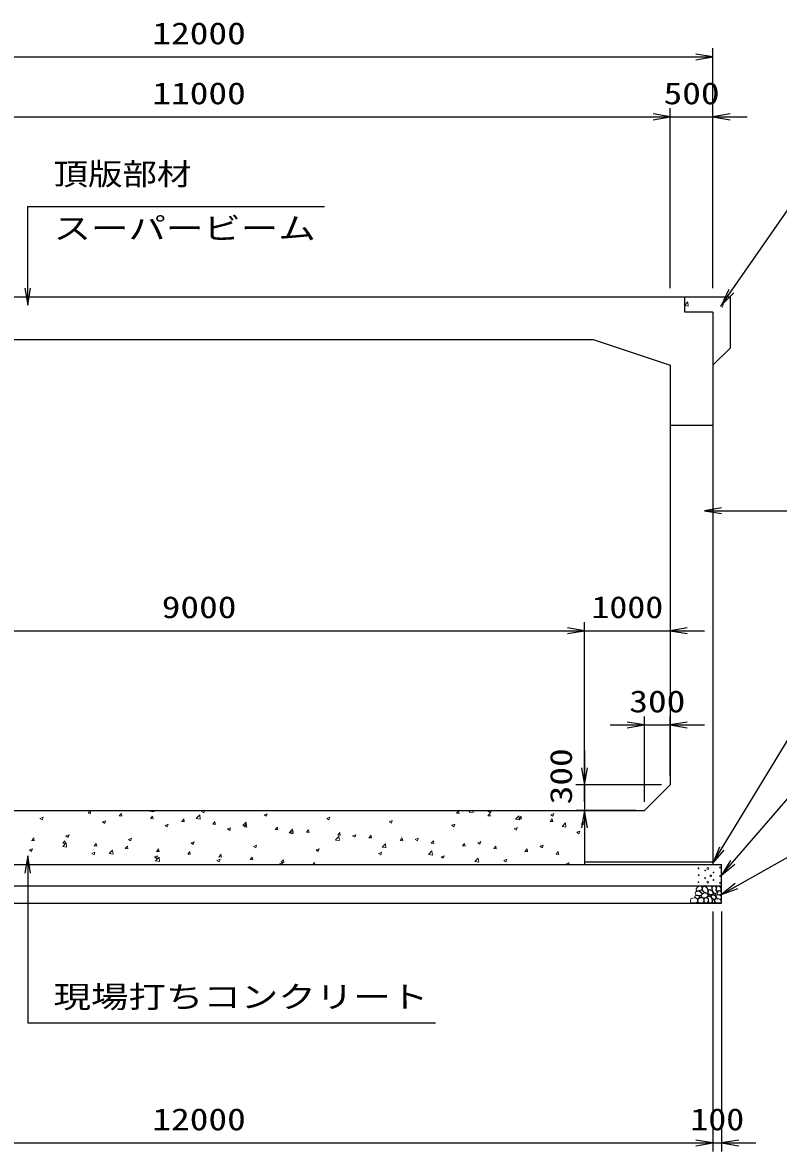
# Model space of a CAD drawing. Units: millimetres at full size. Extents: x 0 to 84100, y 0 to 59400.
# Drawn here: x 65989 to 74814, y 29420 to 42601 of the extents above; entities that cross this region are included whole.
import ezdxf
from ezdxf.enums import TextEntityAlignment as Align

# ---------------------------------------------------------------- set-up
doc = ezdxf.new("R2010")
doc.units = ezdxf.units.MM
for name, color, linetype, lineweight in [('D-DCR-HCHn', 4, 'Continuous', 9), ('D-STR-DIM', 7, 'Continuous', 25), ('D-STR-STRn', 1, 'Continuous', 25), ('D-STR-TXT', 7, 'Continuous', 25)]:
    doc.layers.add(name, color=color, linetype=linetype, lineweight=lineweight)
doc.styles.add('ＭＳ ゴシック', font='')
doc.styles.get('ＭＳ ゴシック').set_extended_font_data('MS Gothic')

# ---------------------------------------------------------------- blocks, each defined once
blk = doc.blocks.new('open_arrow')
at = {"color": 0, "linetype": 'Continuous', "lineweight": -2}
blk.add_lwpolyline([(7.5, 1.25), (0, 0), (7.5, -1.25)], dxfattribs=at)

msp = doc.modelspace()

# ---------------------------------------------------------------- linework, layer by layer
at = {"layer": 'D-DCR-HCHn'}
for p, q in [((73720, 39301.887), (73754.603, 39337.951)), ((73720, 39295.564), (73760.336, 39289.308)), ((73760.254, 39289.602), (73754.642, 39337.847)), ((74134.136, 39294.772), (74159.405, 39277.727)), ((74134.244, 39294.822), (74169.813, 39308.476)), ((74159.436, 39277.798), (74169.737, 39308.496)), ((66403.81, 33400), (66419.035, 33398.668)), ((66419.187, 33397.664), (66418.756, 33400)), ((66753.039, 33369.446), (66783.403, 33366.79)), ((66753.402, 33369.459), (66777.892, 33398.645)), ((66783.555, 33365.784), (66777.681, 33397.626)), ((67117.771, 33337.581), (67142.261, 33366.767)), ((67147.923, 33333.903), (67142.049, 33365.746)), ((67475.179, 33392.571), (67482.307, 33400)), ((67475.288, 33392.198), (67520.468, 33385.191)), ((67520.394, 33385.473), (67518.704, 33400)), ((68017.337, 33308.486), (68056.904, 33349.724)), ((68062.553, 33301.389), (68056.94, 33349.633)), ((68079.33, 33390.335), (68104.599, 33373.291)), ((68079.446, 33390.373), (68104.525, 33400)), ((68104.625, 33373.36), (68113.564, 33400)), ((68809.391, 33349.651), (68834.66, 33332.606)), ((68809.508, 33349.688), (68845.078, 33363.342)), ((68834.687, 33332.675), (68844.987, 33363.373)), ((70700.899, 33400), (70720.967, 33398.244)), ((70721.117, 33397.211), (70720.602, 33400)), ((71054.971, 33369.023), (71085.335, 33366.366)), ((71055.347, 33369.034), (71079.837, 33398.221)), ((71085.484, 33365.331), (71079.611, 33397.174)), ((71202.935, 33382.915), (71219.328, 33400)), ((71203.046, 33382.535), (71248.226, 33375.527)), ((71248.152, 33375.817), (71245.339, 33400)), ((71419.716, 33337.156), (71444.206, 33366.342)), ((71426.409, 33391.441), (71451.678, 33374.397)), ((71426.529, 33391.478), (71448.73, 33400)), ((71449.852, 33333.45), (71443.978, 33365.293)), ((71451.704, 33374.467), (71460.271, 33400)), ((72156.471, 33350.757), (72181.74, 33333.712)), ((72156.592, 33350.793), (72192.162, 33364.446)), ((72181.766, 33333.783), (72192.066, 33364.481)), ((66192.374, 33307.86), (66217.643, 33290.815)), ((66192.487, 33307.897), (66228.057, 33321.551)), ((66217.669, 33290.883), (66227.969, 33321.581)), ((66922.435, 33267.175), (66947.704, 33250.131)), ((66922.55, 33267.212), (66958.119, 33280.866)), ((66947.731, 33250.198), (66958.031, 33280.896)), ((67117.407, 33337.568), (67147.771, 33334.912)), ((67481.775, 33305.69), (67512.139, 33303.034)), ((67482.14, 33305.702), (67506.63, 33334.889)), ((67512.29, 33302.022), (67506.417, 33333.865)), ((67652.497, 33226.49), (67677.766, 33209.446)), ((67652.613, 33226.527), (67688.182, 33240.181)), ((67677.792, 33209.514), (67688.092, 33240.212)), ((67846.143, 33273.812), (67876.507, 33271.156)), ((67846.51, 33273.824), (67871, 33303.01)), ((67876.658, 33270.142), (67870.784, 33301.985)), ((68017.446, 33308.112), (68062.626, 33301.105)), ((68210.512, 33241.934), (68240.876, 33239.278)), ((68210.879, 33241.946), (68235.369, 33271.132)), ((68241.026, 33238.261), (68235.152, 33270.104)), ((68559.495, 33224.402), (68599.062, 33265.639)), ((68559.604, 33224.027), (68604.784, 33217.019)), ((68575.248, 33210.068), (68599.738, 33239.254)), ((68604.711, 33217.304), (68599.098, 33265.549)), ((68605.393, 33206.381), (68599.52, 33238.224)), ((69539.453, 33308.966), (69564.722, 33291.921)), ((69539.571, 33309.002), (69575.14, 33322.656)), ((69564.748, 33291.991), (69575.049, 33322.689)), ((70269.515, 33268.281), (70294.784, 33251.237)), ((70269.634, 33268.317), (70305.203, 33281.971)), ((70294.81, 33251.306), (70305.11, 33282.004)), ((70999.576, 33227.596), (71024.845, 33210.552)), ((70999.696, 33227.632), (71035.266, 33241.286)), ((71024.871, 33210.622), (71035.172, 33241.32)), ((71419.339, 33337.145), (71449.703, 33334.488)), ((71745.093, 33298.831), (71784.661, 33340.068)), ((71745.204, 33298.449), (71790.384, 33291.442)), ((71783.708, 33305.267), (71814.072, 33302.61)), ((71784.085, 33305.278), (71808.576, 33334.464)), ((71790.31, 33291.733), (71784.698, 33339.977)), ((71814.22, 33301.57), (71808.346, 33333.412)), ((72148.076, 33273.388), (72178.44, 33270.732)), ((72148.455, 33273.4), (72172.945, 33302.586)), ((72178.587, 33269.689), (72172.714, 33301.532)), ((72287.251, 33214.746), (72326.819, 33255.984)), ((72332.468, 33207.648), (72326.856, 33255.893)), ((72512.444, 33241.51), (72542.808, 33238.854)), ((72512.824, 33241.522), (72537.314, 33270.708)), ((72542.955, 33237.808), (72537.082, 33269.651)), ((66495.602, 33103.329), (66520.871, 33086.285)), ((66495.717, 33103.366), (66531.286, 33117.02)), ((66520.898, 33086.353), (66531.198, 33117.051)), ((68382.558, 33185.805), (68407.827, 33168.761)), ((68382.675, 33185.842), (68418.245, 33199.496)), ((68407.854, 33168.829), (68418.154, 33199.527)), ((68574.88, 33210.056), (68605.244, 33207.4)), ((68939.248, 33178.178), (68969.612, 33175.521)), ((68939.618, 33178.19), (68964.108, 33207.376)), ((68969.761, 33174.5), (68963.887, 33206.343)), ((69101.653, 33140.317), (69141.22, 33181.555)), ((69101.762, 33139.941), (69146.942, 33132.934)), ((69112.62, 33145.12), (69137.889, 33128.076)), ((69112.738, 33145.157), (69148.307, 33158.81)), ((69137.915, 33128.145), (69148.216, 33158.843)), ((69146.869, 33133.22), (69141.256, 33181.464)), ((69303.616, 33146.3), (69333.98, 33143.643)), ((69303.987, 33146.311), (69328.477, 33175.498)), ((69334.129, 33142.62), (69328.255, 33174.462)), ((69643.811, 33056.232), (69683.378, 33097.47)), ((69667.984, 33114.422), (69698.348, 33111.765)), ((69668.356, 33114.433), (69692.846, 33143.62)), ((69689.027, 33049.135), (69683.415, 33097.38)), ((69698.496, 33110.739), (69692.623, 33142.582)), ((69842.682, 33104.435), (69867.951, 33087.391)), ((69842.801, 33104.471), (69878.37, 33118.125)), ((69867.977, 33087.46), (69878.277, 33118.158)), ((70032.726, 33082.555), (70057.216, 33111.741)), ((70062.864, 33078.858), (70056.99, 33110.701)), ((71729.638, 33186.911), (71754.907, 33169.867)), ((71729.759, 33186.947), (71765.329, 33200.601)), ((71754.933, 33169.937), (71765.233, 33200.635)), ((72287.362, 33214.363), (72332.542, 33207.356)), ((72459.699, 33146.226), (72484.968, 33129.182)), ((72459.822, 33146.262), (72495.391, 33159.915)), ((72484.994, 33129.253), (72495.295, 33159.951)), ((66068.884, 32939.521), (66104.453, 32953.174)), ((66094.065, 32922.507), (66104.365, 32953.205)), ((66094.788, 33051.089), (66125.152, 33048.433)), ((66095.15, 33051.101), (66119.64, 33080.288)), ((66125.302, 33047.431), (66119.429, 33079.274)), ((66458.212, 32981.803), (66497.78, 33023.041)), ((66458.32, 32981.433), (66503.5, 32974.426)), ((66459.156, 33019.211), (66489.52, 33016.555)), ((66459.519, 33019.223), (66484.009, 33048.409)), ((66489.67, 33015.55), (66483.796, 33047.393)), ((66503.428, 32974.707), (66497.815, 33022.951)), ((66823.524, 32987.333), (66853.888, 32984.677)), ((66823.888, 32987.345), (66848.379, 33016.531)), ((66854.038, 32983.67), (66848.164, 33015.512)), ((67187.893, 32955.455), (67218.257, 32952.799)), ((67188.258, 32955.467), (67212.748, 32984.653)), ((67218.405, 32951.789), (67212.532, 32983.632)), ((67225.664, 33062.644), (67250.933, 33045.6)), ((67225.78, 33062.681), (67261.349, 33076.335)), ((67250.959, 33045.668), (67261.259, 33076.366)), ((67552.627, 32923.589), (67577.117, 32952.775)), ((67582.773, 32919.908), (67576.899, 32951.751)), ((67955.726, 33021.959), (67980.995, 33004.915)), ((67955.842, 33021.996), (67991.412, 33035.65)), ((67981.021, 33004.984), (67991.321, 33035.682)), ((68685.787, 32981.275), (68711.056, 32964.23)), ((68685.905, 32981.311), (68721.474, 32994.965)), ((68711.082, 32964.299), (68721.383, 32994.997)), ((69415.968, 32940.626), (69451.537, 32954.279)), ((69441.144, 32923.615), (69451.444, 32954.313)), ((69643.92, 33055.855), (69689.1, 33048.848)), ((70032.352, 33082.544), (70062.716, 33079.887)), ((70185.969, 32972.148), (70225.536, 33013.385)), ((70186.079, 32971.77), (70231.258, 32964.763)), ((70231.185, 32965.051), (70225.573, 33013.295)), ((70396.721, 33050.666), (70427.085, 33048.009)), ((70397.095, 33050.677), (70421.585, 33079.863)), ((70427.232, 33046.978), (70421.358, 33078.821)), ((70572.743, 33063.75), (70598.012, 33046.706)), ((70572.863, 33063.786), (70608.433, 33077.44)), ((70598.038, 33046.776), (70608.339, 33077.474)), ((70761.089, 33018.788), (70791.453, 33016.131)), ((70761.464, 33018.799), (70785.954, 33047.985)), ((70791.599, 33015.097), (70785.726, 33046.94)), ((71125.457, 32986.909), (71155.821, 32984.253)), ((71125.834, 32986.921), (71150.324, 33016.107)), ((71155.967, 32983.217), (71150.093, 33015.06)), ((71302.805, 33023.066), (71328.074, 33006.021)), ((71302.926, 33023.101), (71338.496, 33036.755)), ((71328.1, 33006.091), (71338.4, 33036.789)), ((71489.825, 32955.031), (71520.189, 32952.375)), ((71490.203, 32955.042), (71514.693, 32984.229)), ((71520.335, 32951.336), (71514.461, 32983.179)), ((71854.572, 32923.164), (71879.062, 32952.351)), ((71884.702, 32919.456), (71878.829, 32951.298)), ((72032.867, 32982.381), (72058.136, 32965.336)), ((72032.989, 32982.416), (72068.558, 32996.07)), ((72058.161, 32965.407), (72068.462, 32996.105)), ((66068.77, 32939.484), (66094.039, 32922.439)), ((66798.831, 32898.799), (66824.1, 32881.755)), ((66798.947, 32898.835), (66834.516, 32912.489)), ((66824.126, 32881.822), (66834.427, 32912.52)), ((67000.37, 32897.719), (67039.938, 32938.956)), ((67000.479, 32897.347), (67045.658, 32890.34)), ((67045.586, 32890.622), (67039.973, 32938.867)), ((67528.893, 32858.114), (67554.162, 32841.07)), ((67529.009, 32858.15), (67564.579, 32871.804)), ((67542.528, 32813.634), (67582.096, 32854.872)), ((67552.261, 32923.577), (67582.625, 32920.92)), ((67554.188, 32841.138), (67564.488, 32871.836)), ((67587.744, 32806.538), (67582.132, 32854.782)), ((67916.629, 32891.699), (67946.993, 32889.042)), ((67916.996, 32891.71), (67941.487, 32920.897)), ((67947.141, 32888.028), (67941.267, 32919.871)), ((68259.072, 32817.465), (68294.641, 32831.119)), ((68280.997, 32859.821), (68311.361, 32857.164)), ((68281.366, 32859.832), (68305.856, 32889.019)), ((68284.249, 32800.454), (68294.55, 32831.151)), ((68311.508, 32856.147), (68305.635, 32887.99)), ((68645.365, 32827.943), (68675.729, 32825.286)), ((68645.735, 32827.954), (68670.225, 32857.14)), ((68675.876, 32824.267), (68670.002, 32856.11)), ((69010.104, 32796.076), (69034.595, 32825.262)), ((69040.244, 32792.386), (69034.37, 32824.229)), ((69415.849, 32940.59), (69441.118, 32923.546)), ((70145.91, 32899.905), (70171.18, 32882.861)), ((70146.031, 32899.94), (70181.6, 32913.594)), ((70171.205, 32882.93), (70181.506, 32913.628)), ((70728.127, 32888.063), (70767.694, 32929.301)), ((70728.237, 32887.684), (70773.417, 32880.677)), ((70773.343, 32880.966), (70767.731, 32929.211)), ((70875.972, 32859.22), (70901.241, 32842.176)), ((70876.093, 32859.255), (70911.663, 32872.909)), ((70901.267, 32842.246), (70911.567, 32872.944)), ((71270.285, 32803.978), (71309.852, 32845.216)), ((71315.502, 32796.882), (71309.889, 32845.126)), ((71606.156, 32818.57), (71641.725, 32832.224)), ((71631.328, 32801.561), (71641.629, 32832.259)), ((71854.193, 32923.153), (71884.557, 32920.497)), ((72218.561, 32891.275), (72248.925, 32888.619)), ((72218.942, 32891.286), (72243.432, 32920.472)), ((72249.07, 32887.575), (72243.197, 32919.418)), ((67542.637, 32813.262), (67587.817, 32806.255)), ((68123.499, 32770), (68124.254, 32770.787)), ((68124.371, 32770), (68124.29, 32770.698)), ((68258.954, 32817.429), (68284.223, 32800.385)), ((68989.016, 32776.744), (68999.015, 32770)), ((68989.135, 32776.78), (69024.704, 32790.434)), ((69009.734, 32796.065), (69040.098, 32793.408)), ((69017.744, 32770), (69024.611, 32790.467)), ((69379.342, 32770), (69398.964, 32793.384)), ((69402.86, 32770), (69398.738, 32792.348)), ((71270.395, 32803.599), (71315.575, 32796.592)), ((71606.034, 32818.535), (71631.303, 32801.491)), ((72336.095, 32777.85), (72347.734, 32770)), ((72336.219, 32777.885), (72371.788, 32791.539)), ((72364.451, 32770), (72371.69, 32791.575))]:
    msp.add_line(p, q, dxfattribs=at)
for points in [[(73856.628, 32411.832), (73851.312, 32416.874), (73844.524, 32425.68), (73842.855, 32433.275), (73846.856, 32447.685), (73860.912, 32458.67), (73881.093, 32457.89), (73908.302, 32443.001), (73917.914, 32430.757), (73914.848, 32416.784), (73905.222, 32410.04), (73896.401, 32409.145), (73882.637, 32409.524), (73869.192, 32411.002)], [(73917.988, 32479.601), (73924.036, 32485.086), (73925.103, 32490.792), (73921.586, 32503.305), (73911.29, 32517.61), (73888.996, 32516.105), (73867.429, 32505.811), (73852.805, 32485.597), (73854.979, 32472.456), (73861.98, 32465.716), (73873.231, 32463.215), (73889.489, 32467.483), (73910.711, 32474.481)], [(73945.202, 32445.711), (73943.546, 32439.566), (73937.989, 32435.193), (73925.81, 32433.302), (73914.695, 32439.802), (73904.408, 32449.138), (73895.142, 32457.333), (73895.365, 32463.462), (73901.264, 32468.875), (73915.797, 32470.356), (73928.53, 32464.383), (73937.989, 32455.165), (73942.719, 32450.556)], [(73936.797, 32379.532), (73972.171, 32386.129), (73987.218, 32398.266), (73991.97, 32417.263), (73977.287, 32431.629), (73948.677, 32439.69), (73927.03, 32426.761), (73913.039, 32409.347), (73916.998, 32391.67)], [(73976.553, 32436.214), (73989.311, 32440.569), (73990.575, 32468.678), (73977.488, 32497.359), (73960.552, 32513.536), (73928.597, 32507.032), (73925.867, 32471.913), (73936.184, 32459.876), (73964.261, 32444.301)], [(74041.015, 32458.431), (74052.573, 32430.693), (74043.327, 32419.136), (74015.589, 32419.136), (74004.032, 32423.759), (73992.475, 32439.939), (73992.475, 32453.808), (74004.032, 32472.299), (74017.901, 32474.611)], [(74080.31, 32513.906), (74087.244, 32493.102), (74084.933, 32469.988), (74101.113, 32444.562), (74080.31, 32433.005), (74057.195, 32444.562), (74043.327, 32463.053), (74038.704, 32493.102), (74043.327, 32509.283), (74057.195, 32516.217)], [(74075.687, 32433.005), (74087.244, 32423.759), (74082.621, 32416.824), (74066.441, 32416.824), (74059.507, 32419.136), (74054.884, 32428.382), (74061.818, 32435.316)], [(74098.802, 32511.594), (74119.605, 32516.217), (74138.096, 32506.971), (74140.408, 32486.168), (74135.785, 32469.988), (74112.67, 32463.053), (74096.49, 32463.053), (74089.556, 32474.611), (74089.556, 32500.037)], [(74142.719, 32453.808), (74149.654, 32433.005), (74140.408, 32419.136), (74117.293, 32416.824), (74101.512, 32423.599), (74108.048, 32439.939), (74103.425, 32449.185), (74112.67, 32458.431), (74126.539, 32463.053)], [(73840.028, 32322.493), (73855.163, 32324.274), (73865.134, 32329.787), (73869.165, 32342.722), (73869.055, 32354.963), (73859.828, 32371.678), (73841.758, 32382.822), (73814.269, 32378.403), (73792.547, 32370.334), (73787.357, 32346.125), (73791.97, 32328.257), (73813.116, 32322.877)], [(73872.403, 32370.331), (73882.105, 32375.079), (73889.11, 32383.822), (73889.281, 32395.084), (73885.058, 32405.627), (73869.811, 32407.625), (73854.946, 32408.018), (73840.519, 32402.512), (73838.151, 32393.273), (73850.46, 32382.195), (73865.445, 32373.15)], [(73937.648, 32373.637), (73922.694, 32382.556), (73896.56, 32382.292), (73875.07, 32363.525), (73871.357, 32334.899), (73885.147, 32324.245), (73921.902, 32321.871), (73938.269, 32331.633), (73942.828, 32354.06)], [(73900.029, 32385.265), (73895.817, 32388.446), (73892.314, 32393.505), (73892.19, 32400.431), (73896.586, 32406.067), (73904.231, 32407.977), (73910.644, 32406.179), (73912.296, 32400.442), (73913.104, 32394.835), (73912.119, 32387.456), (73906.025, 32384.127)], [(73985.412, 32327.783), (73966.15, 32323.503), (73949.028, 32332.064), (73946.888, 32351.326), (73949.032, 32374.878), (73972.571, 32382.327), (73987.553, 32378.603), (73993.973, 32362.027), (73993.973, 32338.484)], [(74002.534, 32325.643), (73996.114, 32344.905), (73998.254, 32366.308), (73983.272, 32389.85), (74002.534, 32400.551), (74023.937, 32389.85), (74036.778, 32372.728), (74041.059, 32344.905), (74036.778, 32329.924), (74023.937, 32323.503)], [(74006.815, 32400.551), (73996.114, 32409.112), (74000.394, 32415.533), (74015.376, 32415.533), (74021.796, 32413.393), (74026.077, 32404.832), (74019.656, 32398.411)], [(74038.918, 32377.009), (74028.217, 32402.692), (74036.778, 32413.393), (74062.461, 32413.393), (74073.162, 32409.112), (74083.863, 32394.131), (74083.863, 32381.289), (74073.162, 32364.167), (74060.321, 32362.027)], [(74043.199, 32329.924), (74043.199, 32355.606), (74053.9, 32362.027), (74064.601, 32355.606), (74066.741, 32340.625), (74064.601, 32327.783), (74049.619, 32323.503)], [(74090.284, 32323.503), (74075.302, 32329.924), (74071.022, 32351.326), (74079.583, 32366.308), (74094.565, 32370.588), (74113.827, 32368.448), (74135.229, 32359.887), (74145.93, 32347.045), (74145.93, 32332.064), (74139.51, 32323.503), (74113.827, 32325.643)], [(74098.845, 32377.009), (74081.723, 32402.692), (74083.863, 32409.112), (74107.406, 32415.533), (74128.808, 32413.393), (74143.79, 32400.551), (74145.93, 32385.57), (74143.79, 32370.588), (74126.668, 32366.308)]]:
    msp.add_lwpolyline(points, close=True, dxfattribs=at)
msp.add_lwpolyline([(74006.568, 32518.547), (74023.907, 32516.446), (74035.742, 32508.701), (74035.374, 32489.819), (74029.486, 32476.087), (74014.975, 32476.185), (73994.893, 32479.153), (73985.201, 32493.689), (73975.918, 32503.492), (73973.116, 32514.345), (73985.901, 32518.547), (74006.918, 32518.547)], dxfattribs=at)
for centre, radius in [((73881.091, 32725.045), 4.5), ((73958.437, 32701.359), 4.5), ((73990.004, 32725.045), 11.25), ((74132.197, 32734.121), 4.5), ((73881.091, 32564.955), 4.5), ((73882.803, 32645.221), 4.5), ((73958.437, 32612.459), 4.5), ((73990.004, 32564.955), 11.25), ((74024.996, 32636.145), 11.25), ((74056.563, 32677.541), 4.5), ((74056.563, 32588.641), 4.5), ((74132.197, 32555.879), 4.5), ((74133.909, 32636.145), 4.5)]:
    msp.add_circle(centre, radius, dxfattribs=at)
at = {"layer": 'D-STR-DIM'}
for p, q in [((62050, 42200), (74050, 42200)), ((74050, 39500), (74050, 42300)), ((73550, 39500), (73550, 41600)), ((73550, 39500), (73550, 41600)), ((74050, 39500), (74050, 41600)), ((62550, 41500), (73550, 41500)), ((73150, 41500), (74450, 41500)), ((72550, 33500), (72550, 35600)), ((72550, 33500), (72550, 35600)), ((63550, 35500), (72550, 35500)), ((72150, 35500), (73950, 35500)), ((73250, 33500), (73250, 34500)), ((73550, 33800), (73550, 34500)), ((72850, 34400), (73950, 34400)), ((72550, 34100), (72550, 33000)), ((73450, 33700), (72450, 33700)), ((73150, 33400), (72450, 33400)), ((74050, 32220), (74050, 29420)), ((74050, 32220), (74050, 29420)), ((74150, 32220), (74150, 29420)), ((62050, 29520), (74050, 29520)), ((73650, 29520), (74550, 29520))]:
    msp.add_line(p, q, dxfattribs=at)
at = {"layer": 'D-STR-STRn'}
for p, q in [((62380, 39400), (73720, 39400)), ((73720, 39220), (73720, 39400)), ((73720, 39400), (74250, 39400)), ((74250, 39400), (74250, 38800)), ((74050, 39220), (73720, 39220)), ((74050, 39220), (74050, 32800)), ((63450, 38900), (72650, 38900)), ((72650, 38900), (73550, 38600)), ((74250, 38800), (74050, 38600)), ((73550, 38600), (73550, 33700)), ((73550, 37900), (74050, 37900)), ((73250, 33400), (73550, 33700)), ((62850, 33400), (73250, 33400)), ((72550, 33400), (72550, 32770)), ((61950, 32770), (74150, 32770)), ((72550, 32800), (74050, 32800)), ((74050, 32800), (74050, 32770)), ((74150, 32320), (74150, 32770)), ((61950, 32520), (74150, 32520)), ((61950, 32320), (74150, 32320))]:
    msp.add_line(p, q, dxfattribs=at)
at = {"layer": 'D-STR-TXT'}
for points in [[(66050, 39300), (66050, 40451.777), (66250, 40451.777), (69512.437, 40451.777)], [(74150, 39300), (74950, 40451.777), (75150, 40451.777), (79220.812, 40451.777)], [(73950, 36900), (74895.788, 36900), (75095.788, 36900), (78365.331, 36900)], [(74050, 32785), (74950, 34270), (75150, 34270), (77483.249, 34270)], [(74150, 32645), (74950, 33570), (75150, 33570), (78801.523, 33570)], [(66050, 32870), (66050, 30920), (66250, 30920), (70811.168, 30920)], [(74150, 32420), (74950, 32870), (75150, 32870), (76564.721, 32870)]]:
    msp.add_lwpolyline(points, dxfattribs=at)

# ---------------------------------------------------------------- block references
at = {"layer": 'D-STR-DIM', "xscale": 26.7, "yscale": 26.7}
for p, rotation in [((74050, 42200), 180), ((73550, 41500), 180), ((73550, 41500), 180), ((72550, 35500), 180), ((72550, 35500), 180), ((73250, 34400), 180), ((72550, 33700), 90), ((72550, 33400), 270), ((74050, 29520), 180), ((74050, 29520), 180)]:
    msp.add_blockref('open_arrow', p, dxfattribs=dict(at, rotation=rotation))
for p in [(74050, 41500), (73550, 35500), (73550, 34400), (74150, 29520)]:
    msp.add_blockref('open_arrow', p, dxfattribs=at)
at = {"layer": 'D-STR-TXT', "xscale": 26.7, "yscale": 26.7}
for p, rotation in [((66050, 39300), 90), ((74150, 39300), 55.2), ((74050, 32785), 58.8), ((66050, 32870), 270), ((74150, 32645), 49.1), ((74150, 32420), 29.4)]:
    msp.add_blockref('open_arrow', p, dxfattribs=dict(at, rotation=rotation))
msp.add_blockref('open_arrow', (73950, 36900), dxfattribs=at)

# ---------------------------------------------------------------- texts
at = {"layer": 'D-STR-DIM', "style": 'ＭＳ ゴシック'}
for s, width, p in [('12000', 1.25, (68050, 42475)), ('11000', 1.25, (68050, 41775)), ('500', 1.25, (73800, 41775)), ('9000', 1.25, (68050, 35775)), ('1000', 1.2, (73050, 35775)), ('300', 1.25, (73400, 34675)), ('12000', 1.25, (68050, 29795)), ('100', 1.2, (74100, 29795))]:
    msp.add_text(s, height=256.6, dxfattribs=dict(at, width=width)).set_placement(p, align=Align.MIDDLE_CENTER)
at = {"layer": 'D-STR-DIM', "style": 'ＭＳ ゴシック', "width": 1.25}
msp.add_text('300', height=256.6, rotation=90, dxfattribs=at).set_placement((72275, 33800), align=Align.MIDDLE_CENTER)
at = {"layer": 'D-STR-TXT', "style": 'ＭＳ ゴシック', "width": 1.15}
msp.add_text('頂版部材\u3000\u3000\u3000\u3000', height=256.6, dxfattribs=at).set_placement((66350, 40960.406), align=Align.TOP_LEFT)
at = {"layer": 'D-STR-TXT', "style": 'ＭＳ ゴシック', "width": 1.25}
for s, p in [('スーパービーム', (66350, 39993.147)), ('現場打ちコンクリート', (66350, 31020))]:
    msp.add_text(s, height=256.6, dxfattribs=at).set_placement(p, align=Align.BOTTOM_LEFT)

doc.saveas('drawing.dxf')
